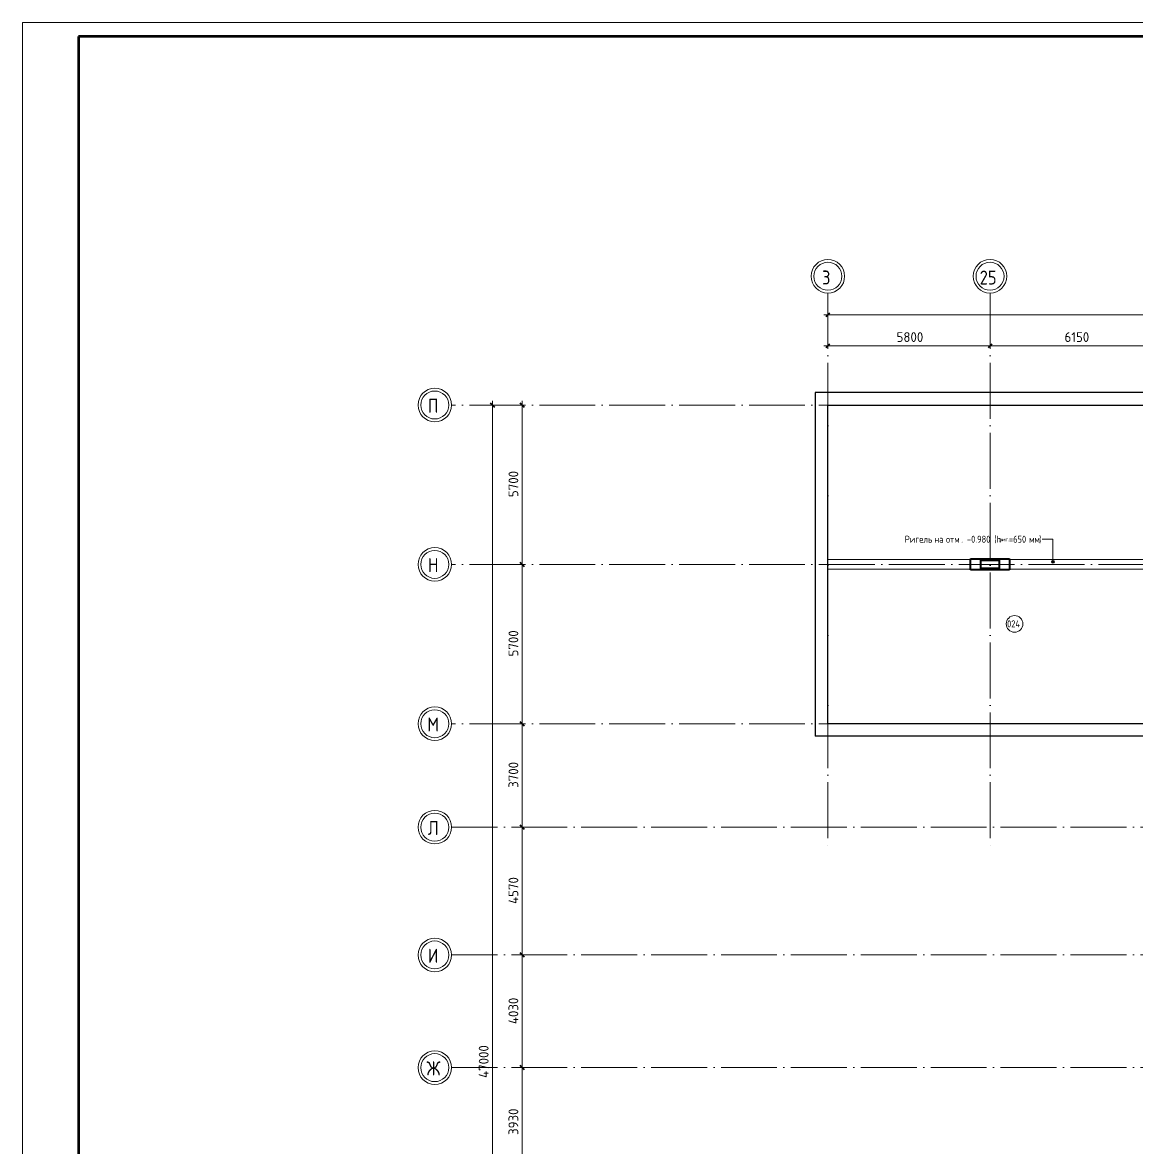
# Model space of a CAD drawing. Header units: millimetres. Extents: x -695119 to 412940, y -249585 to 622758.
# Drawn here: x -185142 to -145294, y 81631 to 121869 of the extents above; entities that cross this region are included whole.
import ezdxf

# ---------------------------------------------------------------- set-up
doc = ezdxf.new("R2010")
doc.units = ezdxf.units.MM
doc.linetypes.add('ADSK_Линия сетки', pattern=[25, 20, -2.5, 0, -2.5])
doc.linetypes.add('ADSK_Сверху', pattern=[450, 300, -150])
for name, color, linetype, lineweight in [('Аннотация', 252, 'Continuous', 18), ('Линии', 7, 'Continuous', 9), ('Марки помещений', 8, 'Continuous', 20), ('Несущие колонны', 252, 'Continuous', 18), ('Оси', 252, 'Continuous', 9), ('ОФ_рамка', 8, 'Continuous', 60), ('Размеры', 7, 'Continuous', 9), ('Стены наружные', 252, 'Continuous', 18)]:
    doc.layers.add(name, color=color, linetype=linetype, lineweight=lineweight)
doc.styles.add('GOST Common', font='', dxfattribs={"width": 0.9, "height": 500})
doc.styles.add('GOST Common_1', font='', dxfattribs={"height": 250})
doc.styles.add('GOST Common_2', font='', dxfattribs={"width": 0.9, "height": 250})
doc.styles.add('GOST Common_3', font='', dxfattribs={"height": 3.5})
doc.styles.get('GOST Common').set_extended_font_data('GOST type B')
doc.styles.get('GOST Common_1').set_extended_font_data('GOST type B')
doc.styles.get('GOST Common_2').set_extended_font_data('GOST type B')
doc.styles.get('GOST Common_3').set_extended_font_data('GOST type B')

# ---------------------------------------------------------------- blocks, each defined once
blk = doc.blocks.new('подвал')
at = {"layer": 'Аннотация', "lineweight": 9, "true_color": 0x636466}
h = blk.add_hatch(color=251, dxfattribs=at)
edge = h.paths.add_edge_path()
edge.add_arc((-222932, 20256), 50, 0, 360)
at = {"layer": 'Аннотация', "color": 251, "lineweight": 9, "true_color": 0x636466}
for p, q in [((-223310, 21061), (-223317, 21061)), ((-222932, 21061), (-223310, 21061)), ((-222932, 20256), (-222932, 21061))]:
    blk.add_line(p, q, dxfattribs=at)
blk.add_circle((-222932, 20256), 50, dxfattribs=at)
at = {"layer": 'Линии', "color": 251, "linetype": 'ADSK_Сверху', "ltscale": 100, "true_color": 0x636466}
for p, q in [((-230984, 20337), (-207624, 20337)), ((-230984, 19987), (-207624, 19987))]:
    blk.add_line(p, q, dxfattribs=at)
at = {"layer": 'Марки помещений', "color": 251, "true_color": 0x636466}
blk.add_circle((-224305, 18032), 300, dxfattribs=at)
at = {"layer": 'Несущие колонны', "color": 251, "lineweight": 40, "true_color": 0x636466}
for p, q in [((-225884, 20362), (-224484, 20362)), ((-225884, 19962), (-225884, 20362)), ((-225509, 20012), (-225509, 20312)), ((-225509, 20312), (-224859, 20312)), ((-224859, 20312), (-224859, 20012)), ((-224484, 20362), (-224484, 19962)), ((-224484, 19962), (-225884, 19962)), ((-224859, 20012), (-225509, 20012))]:
    blk.add_line(p, q, dxfattribs=at)
at = {"layer": 'Несущие колонны', "color": 251, "true_color": 0x636466}
for p, q in [((-225884, 20362), (-224484, 20362)), ((-225884, 19962), (-225884, 20362)), ((-225509, 20312), (-224859, 20312)), ((-225509, 20012), (-225509, 20312)), ((-224859, 20312), (-224859, 20012)), ((-224484, 20362), (-224484, 19962)), ((-224484, 19962), (-225884, 19962)), ((-224859, 20012), (-225509, 20012))]:
    blk.add_line(p, q, dxfattribs=at)
at = {"layer": 'Оси', "color": 251, "linetype": 'ADSK_Линия сетки', "ltscale": 100, "true_color": 0x636466}
for p, q in [((-230984, 29868), (-230984, 9962)), ((-225184, 29868), (-225184, 9962)), ((-174301, 25862), (-244444, 25862)), ((-174301, 20162), (-244444, 20162)), ((-174301, 14462), (-244444, 14462)), ((-200304, 10762), (-244444, 10762)), ((-200304, 6192), (-244444, 6192)), ((-200304, 2162), (-244444, 2162))]:
    blk.add_line(p, q, dxfattribs=at)
at = {"layer": 'Оси', "color": 251, "lineweight": 20, "true_color": 0x636466}
for centre, radius, start, end in [((-230984, 30468), 600, 0, 180), ((-225184, 30468), 600, 0, 180), ((-230984, 30468), 500, 0, 180), ((-225184, 30468), 500, 0, 180), ((-230984, 30468), 600, 180, 0), ((-230984, 30468), 500, 180, 0), ((-225184, 30468), 600, 180, 0), ((-225184, 30468), 500, 180, 0), ((-245044, 25862), 600, 90, 270), ((-245044, 25862), 500, 90, 270), ((-245044, 25862), 600, 270, 90), ((-245044, 25862), 500, 270, 90), ((-245044, 20162), 600, 90, 270), ((-245044, 20162), 500, 90, 270), ((-245044, 20162), 600, 270, 90), ((-245044, 20162), 500, 270, 90), ((-245044, 14462), 600, 90, 270), ((-245044, 14462), 500, 90, 270), ((-245044, 14462), 600, 270, 90), ((-245044, 14462), 500, 270, 90), ((-245044, 10762), 600, 90, 270), ((-245044, 10762), 600, 270, 90), ((-245044, 10762), 500, 90, 270), ((-245044, 10762), 500, 270, 90), ((-245044, 6192), 600, 90, 270), ((-245044, 6192), 500, 90, 270), ((-245044, 6192), 600, 270, 90), ((-245044, 6192), 500, 270, 90), ((-245044, 2162), 600, 90, 270), ((-245044, 2162), 500, 90, 270), ((-245044, 2162), 600, 270, 90), ((-245044, 2162), 500, 270, 90)]:
    blk.add_arc(centre, radius, start, end, dxfattribs=at)
at = {"layer": 'Размеры', "color": 251, "lineweight": 20, "true_color": 0x636466}
for p, q in [((-231134, 29084), (-177234, 29084)), ((-230984, 29084), (-230984, 29234)), ((-230984, 29084), (-230984, 29034)), ((-231134, 27980), (-225184, 27980)), ((-230984, 27980), (-230984, 28130)), ((-230984, 27980), (-230984, 27930)), ((-225184, 27980), (-225184, 28130)), ((-225184, 27980), (-225184, 28130)), ((-225184, 27980), (-225184, 27930)), ((-225184, 27980), (-219034, 27980)), ((-225184, 27980), (-225184, 27930)), ((-242983, 25862), (-243133, 25862)), ((-242983, -21288), (-242983, 26012)), ((-242983, 25862), (-242933, 25862)), ((-241921, 25862), (-242071, 25862)), ((-241921, 20162), (-241921, 26012)), ((-241921, 25862), (-241871, 25862)), ((-241921, 20162), (-242071, 20162)), ((-241921, 20162), (-242071, 20162)), ((-241921, 14462), (-241921, 20162)), ((-241921, 20162), (-241871, 20162)), ((-241921, 20162), (-241871, 20162)), ((-241921, 14462), (-242071, 14462)), ((-241921, 14462), (-242071, 14462)), ((-241921, 10762), (-241921, 14462)), ((-241921, 14462), (-241871, 14462)), ((-241921, 14462), (-241871, 14462)), ((-241921, 10762), (-242071, 10762)), ((-241921, 10762), (-242071, 10762)), ((-241921, 6192), (-241921, 10762)), ((-241921, 10762), (-241871, 10762)), ((-241921, 10762), (-241871, 10762)), ((-241921, 6192), (-242071, 6192)), ((-241921, 6192), (-242071, 6192)), ((-241921, 2162), (-241921, 6192)), ((-241921, 6192), (-241871, 6192)), ((-241921, 6192), (-241871, 6192)), ((-241921, 2162), (-242071, 2162)), ((-241921, 2162), (-242071, 2162)), ((-241921, -1768), (-241921, 2162)), ((-241921, 2162), (-241871, 2162)), ((-241921, 2162), (-241871, 2162))]:
    blk.add_line(p, q, dxfattribs=at)
at = {"layer": 'Размеры', "color": 251, "lineweight": 40, "true_color": 0x636466}
for p, q in [((-230984, 29084), (-231054, 29013)), ((-230984, 29084), (-230913, 29155)), ((-230984, 27980), (-231054, 27909)), ((-230984, 27980), (-230913, 28051)), ((-225184, 27980), (-225254, 27909)), ((-225184, 27980), (-225254, 27909)), ((-225184, 27980), (-225113, 28051)), ((-225184, 27980), (-225113, 28051)), ((-242983, 25862), (-243054, 25933)), ((-242983, 25862), (-242913, 25791)), ((-241921, 25862), (-241991, 25933)), ((-241921, 25862), (-241850, 25791)), ((-241921, 20162), (-241991, 20233)), ((-241921, 20162), (-241991, 20233)), ((-241921, 20162), (-241850, 20091)), ((-241921, 20162), (-241850, 20091)), ((-241921, 14462), (-241991, 14533)), ((-241921, 14462), (-241991, 14533)), ((-241921, 14462), (-241850, 14391)), ((-241921, 14462), (-241850, 14391)), ((-241921, 10762), (-241991, 10833)), ((-241921, 10762), (-241991, 10833)), ((-241921, 10762), (-241850, 10691)), ((-241921, 10762), (-241850, 10691)), ((-241921, 6192), (-241991, 6263)), ((-241921, 6192), (-241991, 6263)), ((-241921, 6192), (-241850, 6121)), ((-241921, 6192), (-241850, 6121)), ((-241921, 2162), (-241991, 2233)), ((-241921, 2162), (-241991, 2233)), ((-241921, 2162), (-241850, 2091)), ((-241921, 2162), (-241850, 2091))]:
    blk.add_line(p, q, dxfattribs=at)
at = {"layer": 'Стены наружные', "color": 251, "lineweight": 30, "true_color": 0x636466}
for p, q in [((-231434, 26312), (-231434, 14012)), ((-176934, 26312), (-231434, 26312)), ((-230984, 14462), (-230984, 25862)), ((-230984, 25862), (-207624, 25862)), ((-213204, 14462), (-230984, 14462)), ((-211449, 14012), (-231434, 14012))]:
    blk.add_line(p, q, dxfattribs=at)
at = {"layer": 'Аннотация', "color": 251, "true_color": 0x636466, "width": 0.9}
for s, height, style, p in [('Ригель', 250, 'GOST Common_2', (-228233, 20936)), ('на', 250, 'GOST Common_2', (-227173, 20936)), ('отм', 250, 'GOST Common_2', (-226756, 20936)), ('. -0.980 (h', 250, 'GOST Common_2', (-226214, 20936)), ('риг', 138.8, 'GOST Common_3', (-224865, 20985)), ('.', 139, 'GOST Common_3', (-224543, 20985)), ('=650', 250, 'GOST Common_2', (-224506, 20936)), ('мм', 250, 'GOST Common_2', (-223786, 20936)), (')', 250, 'GOST Common_2', (-223428, 20936))]:
    blk.add_text(s, height=height, dxfattribs=dict(at, style=style)).set_placement(p)
at = {"layer": 'Марки помещений', "color": 251, "true_color": 0x636466, "style": 'GOST Common_2', "width": 0.9}
blk.add_text('024', height=250, dxfattribs=at).set_placement((-224573, 17909))
at = {"layer": 'Оси', "color": 251, "true_color": 0x636466, "style": 'GOST Common', "width": 0.9}
for s, p in [('3', (-231195, 30172)), ('25', (-225555, 30172)), ('П', (-245292, 25586)), ('Н', (-245292, 19886)), ('М', (-245315, 14186)), ('Л', (-245295, 10486)), ('И', (-245292, 5916)), ('Ж', (-245339, 1886))]:
    blk.add_text(s, height=500, dxfattribs=at).set_placement(p)
at = {"layer": 'Размеры', "color": 251, "lineweight": 20, "true_color": 0x636466, "char_height": 350, "attachment_point": 1, "line_spacing_factor": 1.022761, "style": 'GOST Common_1'}
for s, insert, width in [('5800', (-228525, 28467), 1059.58), ('6150', (-222517, 28467), 980.83)]:
    blk.add_mtext(s, dxfattribs=dict(at, insert=insert, width=width))
at = {"layer": 'Размеры', "color": 251, "lineweight": 20, "true_color": 0x636466, "char_height": 350, "attachment_point": 1, "rotation": 90, "line_spacing_factor": 1.022761, "style": 'GOST Common_1'}
for s, insert, width in [('5700', (-242408, 22570), 1059.58), ('5700', (-242408, 16870), 1059.58), ('3700', (-242408, 12170), 1059.58), ('4570', (-242408, 8020), 1095.38), ('4030', (-242408, 3720), 1095.38), ('47000', (-243471, 1795), 1360.27), ('3930', (-242408, -245), 1059.58)]:
    blk.add_mtext(s, dxfattribs=dict(at, insert=insert, width=width))
blk = doc.blocks.new('А0')
at = {"layer": 'ОФ_рамка', "color": 0, "linetype": 'Continuous', "lineweight": 5, "ltscale": 100}
for points in [[(341068, -309617), (222168, -309617)], [(222168, -309617), (222168, -393717)]]:
    blk.add_lwpolyline(points, dxfattribs=at)
at = {"layer": 'ОФ_рамка', "color": 0, "linetype": 'Continuous', "ltscale": 100}
for points in [[(340568, -310117), (224168, -310117)], [(224168, -310117), (224168, -393217)]]:
    blk.add_lwpolyline(points, dxfattribs=at)

msp = doc.modelspace()

# ---------------------------------------------------------------- block references
msp.add_blockref('подвал', (74650.568, 82325.3))
at = {"layer": 'ОФ_рамка', "color": 0, "lineweight": -2}
msp.add_blockref('А0', (-407310.161, 431485.555), dxfattribs=at)

doc.saveas('drawing.dxf')
